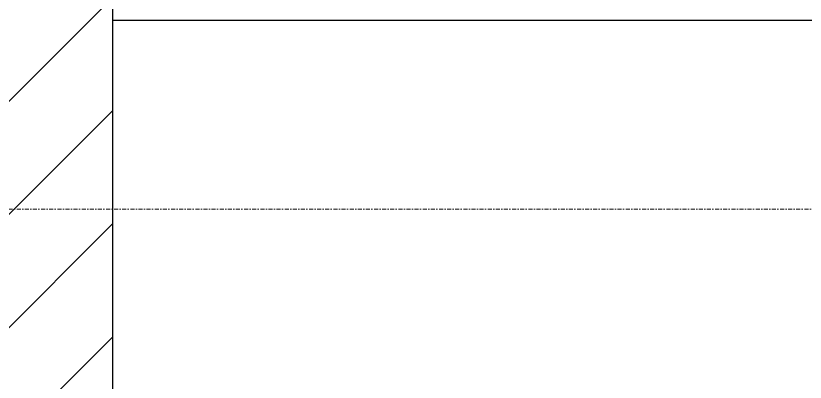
# Model space of a CAD drawing. Header units: millimetres. Extents: x -455371 to 117772, y -78417 to 116564.
# Drawn here: x -24541 to -23914, y 55435 to 55726 of the extents above; entities that cross this region are included whole.
import ezdxf

# ---------------------------------------------------------------- set-up
doc = ezdxf.new("R2010")
doc.units = ezdxf.units.MM
doc.linetypes.add('TRATTOPUNTO', pattern=[25.4, 12.7, -6.35, 0, -6.35])
doc.layers.add('Cls', color=7, linetype='Continuous', lineweight=25)
doc.layers.add('fili fissi tratteggiati', color=210, linetype='TRATTOPUNTO', lineweight=18)
doc.layers.add('RETINI', color=253, linetype='Continuous')

msp = doc.modelspace()

# ---------------------------------------------------------------- hatches: boundary and pattern name
at = {"layer": 'RETINI'}
h = msp.add_hatch(dxfattribs=at)
h.set_pattern_fill('ANSI31', color=256, scale=20)
h.set_pattern_definition([(45, (78767.63, 5500), (-44.90128, 44.90128), [])])
h.paths.add_polyline_path([(-24464.5, 55572.48), (-24614.5, 55572.48), (-24614.5, 55297.48), (-24464.5, 55297.48)])
h.paths.add_polyline_path([(-24614.5, 55572.48), (-24614.5, 55847.48), (-24764.5, 55847.48), (-24764.5, 55297.48), (-24614.5, 55297.48)])
h.paths.add_polyline_path([(-24464.5, 55847.48), (-24614.5, 55847.48), (-24614.5, 55572.48), (-24464.5, 55572.48)])

# ---------------------------------------------------------------- linework, layer by layer
at = {"layer": 'Cls'}
for points in [[(-24764.5, 55297.48), (-24764.5, 55847.48), (-24464.5, 55847.48), (-24464.5, 55297.48), (-24764.5, 55297.48)], [(-24464.5, 55722.48), (-20639.5, 55722.48)]]:
    msp.add_lwpolyline(points, dxfattribs=at)
at = {"layer": 'fili fissi tratteggiati', "ltscale": 0.25}
msp.add_line((-38214.5, 55572.48), (-18339.5, 55572.48), dxfattribs=at)

doc.saveas('drawing.dxf')
